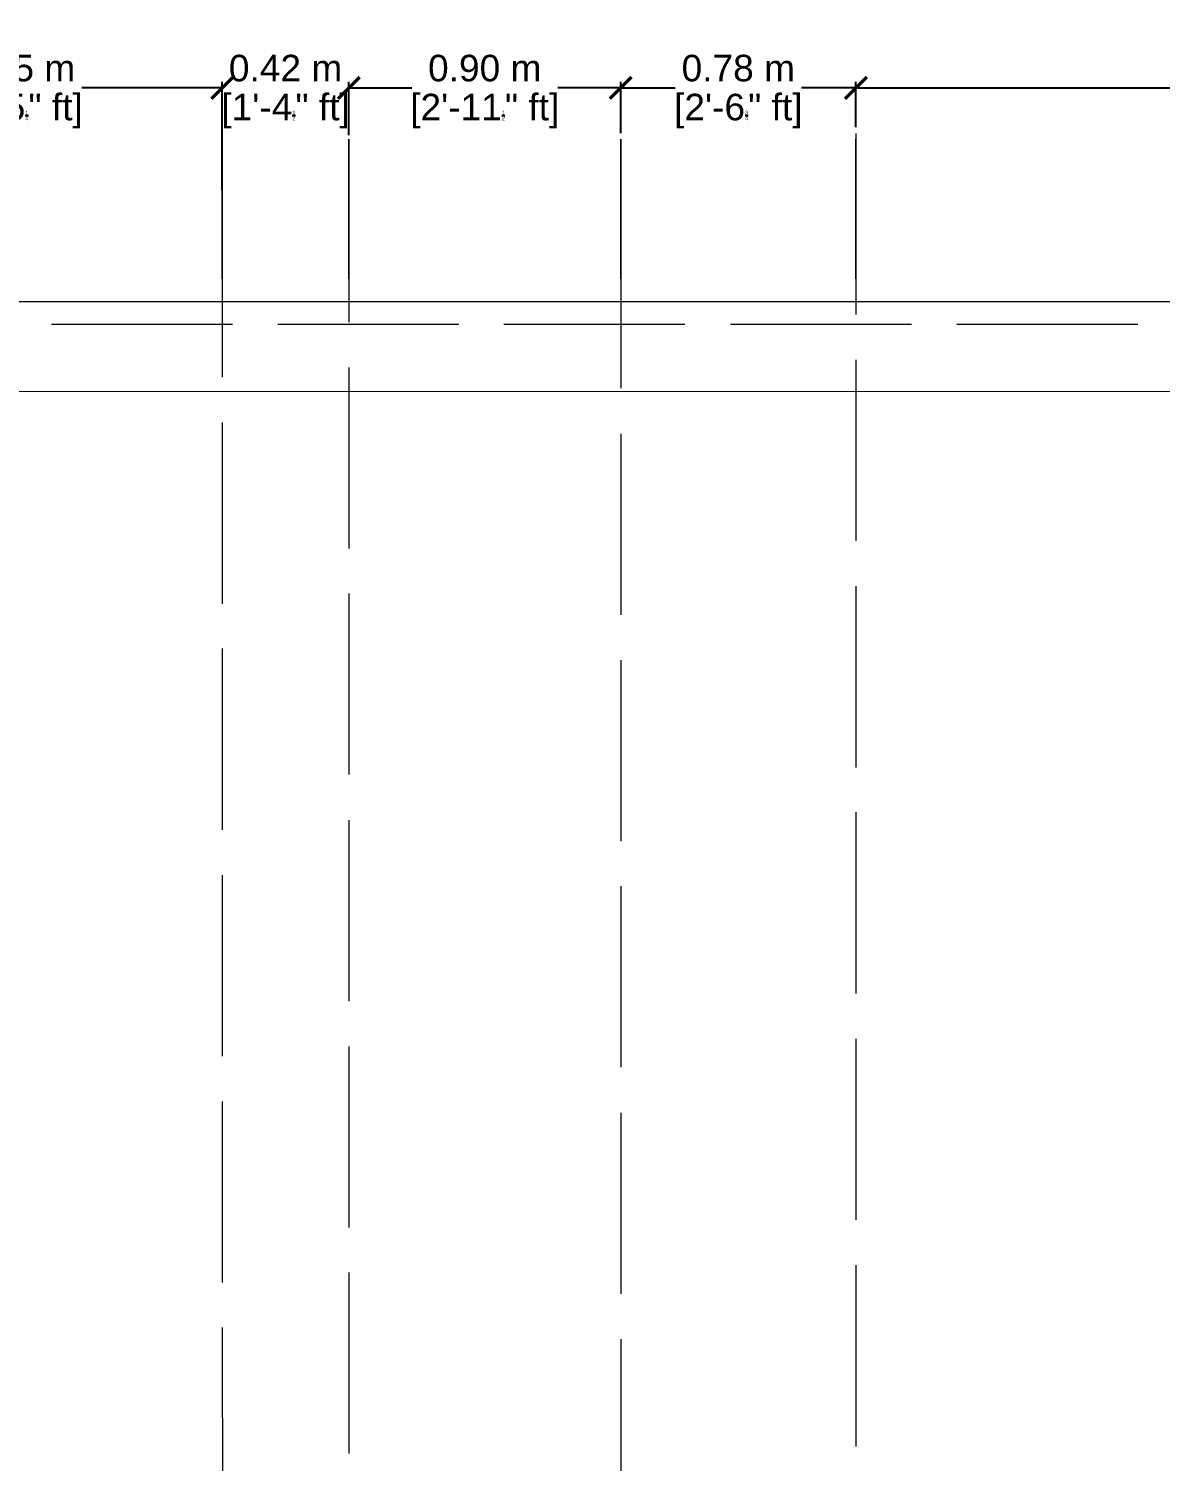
# Model space of a CAD drawing. Header units: metres. Extents: x 14 to 155, y 0 to 125.
# Drawn here: x 32.94 to 36.69, y 117.243 to 121.991 of the extents above; entities that cross this region are included whole.
import ezdxf

# ---------------------------------------------------------------- set-up
doc = ezdxf.new("R2010")
doc.units = ezdxf.units.M
doc.layers.get('Defpoints').update_dxf_attribs({"lineweight": 0})
doc.layers.add('Edges', color=7, linetype='Continuous')
doc.layers.add('PDF_Geometry', color=7, linetype='Continuous', true_color=0xc0c0c0)
doc.styles.add('TEXTS', font='swissl.ttf')
doc.dimstyles.new('Copy of DIMTEXT', dxfattribs={"dimscale": 0.3, "dimtxt": 0.22, "dimasz": 0.18, "dimexe": 0.05, "dimexo": 0.05, "dimgap": 0.05, "dimtad": 0, "dimzin": 1, "dimdsep": 46, "dimtxsty": 'TEXTS', "dimblk": 'ARCHTICK', "dimcen": 0.1, "dimclrd": 256, "dimclre": 6, "dimclrt": 7, "dimadec": 0, "dimazin": 0, "dimtfac": 0.15, "dimtix": 1, "dimtofl": 0, "dimtmove": 1, "dimatfit": 3, "dimldrblk": 'OPEN', "dimfxl": 0, "dimtolj": 1, "dimtzin": 0, "dimarcsym": 0})

# ---------------------------------------------------------------- blocks, each defined once
blk = doc.blocks.new('_ArchTick')
at = {"color": 0, "linetype": 'ByBlock', "const_width": 0.15}
blk.add_lwpolyline([(-0.5, -0.5), (0.5, 0.5)], dxfattribs=at)
blk = doc.blocks.new('*D10')
at = {"layer": 'Defpoints', "color": 0, "transparency": 16777216}
for p in [(33.5813, 121.795), (32.2307, 121.6252), (33.5813, 121.4364)]:
    blk.add_point(p, dxfattribs=at)
at = {"layer": 'Edges', "color": 6, "lineweight": -2, "transparency": 16777216}
for p, q in [((32.2307, 121.6452), (32.2307, 121.815)), ((33.5813, 121.4564), (33.5813, 121.815))]:
    blk.add_line(p, q, dxfattribs=at)
at = {"layer": 'Edges', "lineweight": -2, "transparency": 16777216}
for p, q in [((32.2307, 121.795), (32.6965, 121.795)), ((33.5813, 121.795), (33.1155, 121.795))]:
    blk.add_line(p, q, dxfattribs=at)
at = {"layer": 'Edges', "lineweight": -2, "transparency": 16777216, "xscale": 0.072, "yscale": 0.072, "zscale": 0.072, "rotation": 180}
blk.add_blockref('_ArchTick', (32.2307, 121.795), dxfattribs=at)
at = {"layer": 'Edges', "lineweight": -2, "transparency": 16777216, "xscale": 0.072, "yscale": 0.072, "zscale": 0.072}
blk.add_blockref('_ArchTick', (33.5813, 121.795), dxfattribs=at)
at = {"layer": 'Edges', "color": 7, "transparency": 16777216, "char_height": 0.088, "attachment_point": 5, "style": 'TEXTS'}
for s, insert in [('\\A1;1.35 m', (32.906, 121.8602)), ('\\A1;[4\'-5{\\H0.15x;\\S1/4;}" ft]', (32.906, 121.7184))]:
    blk.add_mtext(s, dxfattribs=dict(at, insert=insert))
blk = doc.blocks.new('_Open')
at = {"color": 0, "linetype": 'ByBlock', "lineweight": -2}
for p, q in [((-1, 0.167), (0, 0)), ((-1, -0.167), (0, 0)), ((0, 0), (-1, 0))]:
    blk.add_line(p, q, dxfattribs=at)
blk = doc.blocks.new('*D11')
at = {"layer": 'Defpoints', "color": 0, "transparency": 16777216}
for p in [(34.0007, 121.795), (34.0007, 121.6188), (33.5813, 121.4364)]:
    blk.add_point(p, dxfattribs=at)
at = {"layer": 'Edges', "lineweight": -2, "transparency": 16777216}
for p, q in [((33.5813, 121.795), (33.5093, 121.795)), ((34.0007, 121.795), (34.0727, 121.795))]:
    blk.add_line(p, q, dxfattribs=at)
at = {"layer": 'Edges', "color": 6, "lineweight": -2, "transparency": 16777216}
for p, q in [((33.5813, 121.4564), (33.5813, 121.815)), ((34.0007, 121.6388), (34.0007, 121.815))]:
    blk.add_line(p, q, dxfattribs=at)
at = {"layer": 'Edges', "lineweight": -2, "transparency": 16777216, "xscale": 0.072, "yscale": 0.072, "zscale": 0.072}
blk.add_blockref('_ArchTick', (33.5813, 121.795), dxfattribs=at)
at = {"layer": 'Edges', "lineweight": -2, "transparency": 16777216, "xscale": 0.072, "yscale": 0.072, "zscale": 0.072, "rotation": 180}
blk.add_blockref('_ArchTick', (34.0007, 121.795), dxfattribs=at)
at = {"layer": 'Edges', "color": 7, "transparency": 16777216, "char_height": 0.088, "attachment_point": 5, "style": 'TEXTS'}
for s, insert in [('\\A1;0.42 m', (33.791, 121.8602)), ('\\A1;[1\'-4{\\H0.15x;\\S1/2;}" ft]', (33.791, 121.7184))]:
    blk.add_mtext(s, dxfattribs=dict(at, insert=insert))
blk = doc.blocks.new('*D12')
at = {"layer": 'Defpoints', "color": 0, "transparency": 16777216}
for p in [(34.9016, 121.795), (34.0007, 121.6188), (34.9016, 121.6253)]:
    blk.add_point(p, dxfattribs=at)
at = {"layer": 'Edges', "color": 6, "lineweight": -2, "transparency": 16777216}
for p, q in [((34.0007, 121.6388), (34.0007, 121.815)), ((34.9016, 121.6453), (34.9016, 121.815))]:
    blk.add_line(p, q, dxfattribs=at)
at = {"layer": 'Edges', "lineweight": -2, "transparency": 16777216}
for p, q in [((34.0007, 121.795), (34.2091, 121.795)), ((34.9016, 121.795), (34.6931, 121.795))]:
    blk.add_line(p, q, dxfattribs=at)
at = {"layer": 'Edges', "lineweight": -2, "transparency": 16777216, "xscale": 0.072, "yscale": 0.072, "zscale": 0.072, "rotation": 180}
blk.add_blockref('_ArchTick', (34.0007, 121.795), dxfattribs=at)
at = {"layer": 'Edges', "lineweight": -2, "transparency": 16777216, "xscale": 0.072, "yscale": 0.072, "zscale": 0.072}
blk.add_blockref('_ArchTick', (34.9016, 121.795), dxfattribs=at)
at = {"layer": 'Edges', "color": 7, "transparency": 16777216, "char_height": 0.088, "attachment_point": 5, "style": 'TEXTS'}
for s, insert in [('\\A1;0.90 m', (34.4511, 121.8602)), ('\\A1;[2\'-11{\\H0.15x;\\S1/2;}" ft]', (34.4511, 121.7184))]:
    blk.add_mtext(s, dxfattribs=dict(at, insert=insert))
blk = doc.blocks.new('*D13')
at = {"layer": 'Defpoints', "color": 0, "transparency": 16777216}
for p in [(35.681, 121.795), (34.9016, 121.6253), (35.681, 121.6445)]:
    blk.add_point(p, dxfattribs=at)
at = {"layer": 'Edges', "color": 6, "lineweight": -2, "transparency": 16777216}
for p, q in [((34.9016, 121.6453), (34.9016, 121.815)), ((35.681, 121.6645), (35.681, 121.815))]:
    blk.add_line(p, q, dxfattribs=at)
at = {"layer": 'Edges', "lineweight": -2, "transparency": 16777216}
for p, q in [((34.9016, 121.795), (35.0818, 121.795)), ((35.681, 121.795), (35.5008, 121.795))]:
    blk.add_line(p, q, dxfattribs=at)
at = {"layer": 'Edges', "lineweight": -2, "transparency": 16777216, "xscale": 0.072, "yscale": 0.072, "zscale": 0.072, "rotation": 180}
blk.add_blockref('_ArchTick', (34.9016, 121.795), dxfattribs=at)
at = {"layer": 'Edges', "lineweight": -2, "transparency": 16777216, "xscale": 0.072, "yscale": 0.072, "zscale": 0.072}
blk.add_blockref('_ArchTick', (35.681, 121.795), dxfattribs=at)
at = {"layer": 'Edges', "color": 7, "transparency": 16777216, "char_height": 0.088, "attachment_point": 5, "style": 'TEXTS'}
for s, insert in [('\\A1;0.78 m', (35.2913, 121.8602)), ('\\A1;[2\'-6{\\H0.15x;\\S3/4;}" ft]', (35.2913, 121.7184))]:
    blk.add_mtext(s, dxfattribs=dict(at, insert=insert))
blk = doc.blocks.new('*D14')
at = {"layer": 'Defpoints', "color": 0, "transparency": 16777216}
for p in [(40.3284, 121.7956), (40.3284, 121.795), (35.681, 121.6445)]:
    blk.add_point(p, dxfattribs=at)
at = {"layer": 'Edges', "color": 6, "lineweight": -2, "transparency": 16777216}
for p, q in [((35.681, 121.6645), (35.681, 121.815)), ((40.3284, 121.795), (40.3284, 121.775))]:
    blk.add_line(p, q, dxfattribs=at)
at = {"layer": 'Edges', "lineweight": -2, "transparency": 16777216}
for p, q in [((35.681, 121.795), (37.7672, 121.795)), ((40.3284, 121.795), (38.2422, 121.795))]:
    blk.add_line(p, q, dxfattribs=at)
at = {"layer": 'Edges', "lineweight": -2, "transparency": 16777216, "xscale": 0.072, "yscale": 0.072, "zscale": 0.072, "rotation": 180}
blk.add_blockref('_ArchTick', (35.681, 121.795), dxfattribs=at)
at = {"layer": 'Edges', "lineweight": -2, "transparency": 16777216, "xscale": 0.072, "yscale": 0.072, "zscale": 0.072}
blk.add_blockref('_ArchTick', (40.3284, 121.795), dxfattribs=at)
at = {"layer": 'Edges', "color": 7, "transparency": 16777216, "char_height": 0.088, "attachment_point": 5, "style": 'TEXTS'}
for s, insert in [('\\A1;4.65 m', (38.0047, 121.8602)), ('\\A1;[15\'-3" ft]', (38.0047, 121.7184))]:
    blk.add_mtext(s, dxfattribs=dict(at, insert=insert))

msp = doc.modelspace()

# ---------------------------------------------------------------- linework, layer by layer
at = {"layer": 'PDF_Geometry', "color": 0, "lineweight": 0}
for points in [[(33.5813, 121.6252), (33.5813, 121.1627)], [(34.0007, 121.6252), (34.0007, 121.1627)], [(34.9016, 121.6253), (34.9017, 121.1628)], [(35.681, 121.6253), (35.681, 121.1628)]]:
    msp.add_lwpolyline(points, close=True, dxfattribs=at)
for points in [[(34.0007, 121.6188), (34.0007, 121.0187)], [(35.681, 121.6445), (35.681, 121.0444)], [(33.5813, 121.4364), (33.5813, 120.8363)], [(34.9016, 121.3996), (34.9017, 120.7995)], [(33.0149, 121.0122), (33.615, 121.0122)], [(33.7654, 121.0122), (34.3655, 121.0123)], [(34.5144, 121.0123), (35.1145, 121.0123)], [(35.265, 121.0123), (35.8651, 121.0123)], [(36.0155, 121.0123), (36.6156, 121.0124)], [(35.681, 120.8939), (35.6811, 120.2938)], [(34.0007, 120.8682), (34.0007, 120.2681)], [(33.5813, 120.6858), (33.5814, 120.0857)], [(34.9017, 120.649), (34.9017, 120.0489)], [(35.6811, 120.1433), (35.6811, 119.5432)], [(34.0007, 120.1192), (34.0007, 119.5191)], [(33.5814, 119.9368), (33.5814, 119.3367)], [(34.9017, 119.8985), (34.9017, 119.2984)], [(34.0007, 119.3687), (34.0008, 118.7686)], [(35.6811, 119.3944), (35.6811, 118.7943)], [(33.5814, 119.1863), (33.5814, 118.5862)], [(34.9017, 119.1495), (34.9018, 118.5494)], [(34.0008, 118.6182), (34.0008, 118.018)], [(35.6811, 118.6438), (35.6811, 118.0437)], [(33.5814, 118.4357), (33.5814, 117.8356)], [(34.9018, 118.3989), (34.9018, 117.7988)], [(34.0008, 117.8692), (34.0008, 117.269)], [(35.6812, 117.8932), (35.6812, 117.2931)], [(33.5814, 117.6867), (33.5815, 117.0866)], [(34.9018, 117.6484), (34.9018, 117.0483)]]:
    msp.add_lwpolyline(points, dxfattribs=at)
at = {"layer": 'PDF_Geometry', "color": 0, "lineweight": 5}
msp.add_lwpolyline([(18.7041, 90.0848), (18.4048, 90.3857), (18.4036, 121.0868), (40.4037, 121.0877), (40.4048, 90.3865), (40.1056, 90.3865), (40.1044, 120.7884), (18.7029, 120.7876), (18.7041, 90.3857)], dxfattribs=at)

# ---------------------------------------------------------------- dimensions: what is measured, and where the dimension line sits
at = {"layer": 'Edges'}
for base, p1, p2, picture, middle in [((33.5813, 121.795), (32.2307, 121.6252), (33.5813, 121.4364), '*D10', (32.906, 121.795)), ((34.0007, 121.795), (33.5813, 121.4364), (34.0007, 121.6188), '*D11', (33.791, 121.795)), ((34.9016, 121.795), (34.0007, 121.6188), (34.9016, 121.6253), '*D12', (34.4511, 121.795)), ((35.681, 121.795), (34.9016, 121.6253), (35.681, 121.6445), '*D13', (35.2913, 121.795)), ((40.3284, 121.795), (35.681, 121.6445), (40.3284, 121.7956), '*D14', (38.0047, 121.795))]:
    dim = msp.add_linear_dim(base=base, p1=p1, p2=p2, dimstyle='Copy of DIMTEXT', override={"dimscale": 0.4, "dimpost": ' m\\X', "dimfxl": 0.9, "dimfxlon": 1}, dxfattribs=at)
    dim.commit()
    dim.dimension.update_dxf_attribs({"geometry": picture, "text_midpoint": middle})

doc.saveas('drawing.dxf')
